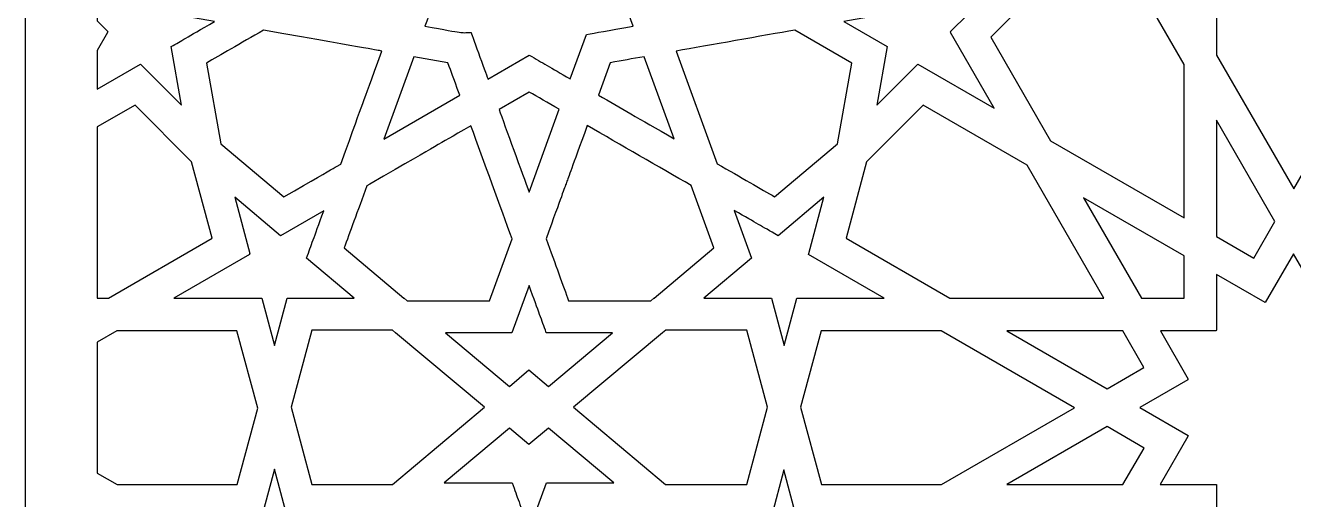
# Model space of a CAD drawing. Header units: millimetres. Extents: x -64 to 64, y -64 to 64.
# Drawn here: x -63.5 to 0, y -4.5 to 19.3 of the extents above; entities that cross this region are included whole.
import ezdxf

# ---------------------------------------------------------------- set-up
doc = ezdxf.new("R2010")
doc.units = ezdxf.units.MM
doc.header["$MEASUREMENT"] = 0
doc.layers.add('layer 1', color=7, linetype='Continuous')

msp = doc.modelspace()

# ---------------------------------------------------------------- linework, layer by layer
at = {"layer": 'layer 1', "color": 250}
for points, knots in [([(-63.5, 63.5), (-63.5, 63.5), (-63.5, -63.5), (-63.5, -63.5), (-63.5, -63.5), (-63.5, -63.5), (63.5, -63.5), (63.5, -63.5), (63.5, -63.5), (63.5, -63.5), (63.5, 63.5), (63.5, 63.5), (63.5, 63.5), (63.5, 63.5), (-63.5, 63.5), (-63.5, 63.5)], [0, 0, 0, 0, 0.2, 0.2, 0.2, 0.2, 0.4, 0.4, 0.4, 0.4, 0.6, 0.6, 0.6, 0.6, 1, 1, 1, 1]), ([(-39.819, 26.4513), (-39.819, 26.4513), (-38.2892, 28.2723), (-38.2892, 28.2723), (-38.2892, 28.2723), (-38.2892, 28.2723), (-38.3052, 28.291), (-36.7628, 26.4516), (-36.7628, 26.4516), (-36.7628, 26.4516), (-34.4229, 26.864), (-34.4229, 26.864), (-34.4229, 26.864), (-34.4229, 26.6594), (-34.4229, 24.9336), (-34.4229, 24.5022), (-34.4229, 24.5022), (-34.4229, 24.5022), (-32.3576, 23.3091), (-32.3576, 23.3091), (-32.3576, 23.3091), (-33.0329, 22.503), (-32.6795, 22.9249), (-33.8902, 21.4806), (-33.8902, 21.4806), (-33.8902, 21.4806), (-33.0786, 19.2472), (-33.0786, 19.2472), (-33.0786, 19.2472), (-34.447, 19.0066), (-34.8967, 18.9265), (-35.421, 18.8334), (-35.421, 18.8334), (-35.421, 18.8334), (-36.2283, 16.613), (-36.2283, 16.613), (-36.2283, 16.613), (-37.2292, 17.1912), (-37.6178, 17.4152), (-38.2783, 17.7962), (-38.2783, 17.7962), (-38.2783, 17.7962), (-40.348, 16.6024), (-40.348, 16.6024), (-40.348, 16.6024), (-40.355, 16.6211), (-41.1277, 18.7501), (-41.1919, 18.9265), (-41.1919, 18.9265), (-41.8275, 18.9265), (-41.3677, 18.8708), (-43.5013, 19.2469), (-43.5013, 19.2469), (-42.9751, 20.6915), (-42.9446, 20.7758), (-42.6884, 21.4806), (-42.6884, 21.4806), (-42.6887, 21.4813), (-44.2141, 23.2996), (-44.2141, 23.2996), (-44.2141, 23.2996), (-44.2141, 23.2996), (-42.158, 24.4881), (-42.158, 24.4881), (-42.158, 24.4881), (-42.158, 24.4881), (-42.158, 26.8651), (-42.158, 26.8651), (-42.158, 26.8651), (-40.6543, 26.5991), (-42.3736, 26.9039), (-39.819, 26.4513)], [0, 0, 0, 0, 0.0526316, 0.0526316, 0.0526316, 0.0526316, 0.1052632, 0.1052632, 0.1052632, 0.1052632, 0.1578947, 0.1578947, 0.1578947, 0.1578947, 0.2105263, 0.2105263, 0.2105263, 0.2105263, 0.2631579, 0.2631579, 0.2631579, 0.2631579, 0.3157895, 0.3157895, 0.3157895, 0.3157895, 0.3684211, 0.3684211, 0.3684211, 0.3684211, 0.4210526, 0.4210526, 0.4210526, 0.4210526, 0.4736842, 0.4736842, 0.4736842, 0.4736842, 0.5263158, 0.5263158, 0.5263158, 0.5263158, 0.5789474, 0.5789474, 0.5789474, 0.5789474, 0.6315789, 0.6315789, 0.6315789, 0.6315789, 0.6842105, 0.6842105, 0.6842105, 0.6842105, 0.7368421, 0.7368421, 0.7368421, 0.7368421, 0.7894737, 0.7894737, 0.7894737, 0.7894737, 0.8421053, 0.8421053, 0.8421053, 0.8421053, 0.8947368, 0.8947368, 0.8947368, 0.8947368, 1, 1, 1, 1]), ([(-0.0152, 11.1065), (-0.0152, 11.1065), (-3.8827, 17.805), (-3.8827, 17.805), (-3.8827, 17.805), (-3.8827, 17.805), (-3.8827, 23.7733), (-3.8827, 23.7733), (-3.8827, 23.7733), (-3.8827, 23.7733), (-0.0265, 24.8059), (-0.0265, 24.8059), (-0.0265, 24.8059), (-0.0265, 24.8059), (3.841, 23.7705), (3.841, 23.7705), (3.841, 23.7705), (3.841, 23.7705), (3.841, 17.7864), (3.841, 17.7864), (3.841, 17.7864), (3.841, 17.7864), (-0.0152, 11.1065), (-0.0152, 11.1065)], [0, 0, 0, 0, 0.1428571, 0.1428571, 0.1428571, 0.1428571, 0.2857143, 0.2857143, 0.2857143, 0.2857143, 0.4285714, 0.4285714, 0.4285714, 0.4285714, 0.5714286, 0.5714286, 0.5714286, 0.5714286, 0.7142857, 0.7142857, 0.7142857, 0.7142857, 1, 1, 1, 1]), ([(-59.9004, 18.0329), (-59.9004, 18.0329), (-59.3809, 18.9325), (-59.3809, 18.9325), (-59.3809, 18.9325), (-59.3809, 18.9325), (-59.3904, 18.9421), (-59.3904, 18.9421), (-59.3904, 18.9421), (-59.3904, 18.9421), (-59.3693, 18.9787), (-59.3693, 18.9787), (-59.3693, 18.9787), (-59.3693, 18.9787), (-59.9004, 19.5093), (-59.9004, 19.5093), (-59.9004, 19.5093), (-59.9004, 19.5093), (-59.9004, 20.392), (-59.9004, 20.392), (-59.9004, 20.392), (-59.9004, 20.392), (-58.7345, 20.0794), (-58.7345, 20.0794), (-58.7345, 20.0794), (-58.7345, 20.0794), (-57.0549, 22.9884), (-57.0549, 22.9884), (-57.0549, 22.9884), (-57.0549, 22.9884), (-56.5127, 19.9178), (-56.5127, 19.9178), (-56.5127, 19.9178), (-56.5127, 19.9178), (-54.031, 19.4804), (-54.031, 19.4804), (-54.031, 19.4804), (-55.5006, 18.632), (-55.6632, 18.5378), (-56.1974, 18.2287), (-56.1974, 18.2287), (-56.1974, 18.2287), (-55.6788, 15.2866), (-55.6788, 15.2866), (-55.6788, 15.2866), (-55.6788, 15.2866), (-57.7336, 17.3426), (-57.7336, 17.3426), (-57.7336, 17.3426), (-57.7336, 17.3426), (-57.734, 17.3426), (-57.734, 17.3426), (-57.734, 17.3426), (-57.734, 17.3426), (-59.9004, 16.092), (-59.9004, 16.092), (-59.9004, 16.092), (-59.9004, 16.092), (-59.9004, 18.0329), (-59.9004, 18.0329)], [0, 0, 0, 0, 0.0625, 0.0625, 0.0625, 0.0625, 0.125, 0.125, 0.125, 0.125, 0.1875, 0.1875, 0.1875, 0.1875, 0.25, 0.25, 0.25, 0.25, 0.3125, 0.3125, 0.3125, 0.3125, 0.375, 0.375, 0.375, 0.375, 0.4375, 0.4375, 0.4375, 0.4375, 0.5, 0.5, 0.5, 0.5, 0.5625, 0.5625, 0.5625, 0.5625, 0.625, 0.625, 0.625, 0.625, 0.6875, 0.6875, 0.6875, 0.6875, 0.75, 0.75, 0.75, 0.75, 0.8125, 0.8125, 0.8125, 0.8125, 0.875, 0.875, 0.875, 0.875, 1, 1, 1, 1]), ([(-17.8336, 20.0822), (-17.8336, 20.0822), (-15.4411, 20.7239), (-15.4411, 20.7239), (-15.4411, 20.7239), (-15.4411, 20.7239), (-17.1873, 18.9787), (-17.1873, 18.9787), (-17.1873, 18.9787), (-17.1873, 18.9787), (-17.1743, 18.9565), (-17.1743, 18.9565), (-17.1743, 18.9565), (-17.1743, 18.9565), (-17.1983, 18.9325), (-17.1983, 18.9325), (-17.1983, 18.9325), (-17.1983, 18.9325), (-15.0093, 15.1412), (-15.0093, 15.1412), (-15.0093, 15.1412), (-15.0093, 15.1412), (-18.8225, 17.3426), (-18.8225, 17.3426), (-18.8225, 17.3426), (-18.8225, 17.3426), (-18.8232, 17.3426), (-18.8232, 17.3426), (-18.8232, 17.3426), (-18.8232, 17.3426), (-20.8781, 15.2866), (-20.8781, 15.2866), (-20.8781, 15.2866), (-20.8781, 15.2866), (-20.3595, 18.2294), (-20.3595, 18.2294), (-20.3595, 18.2294), (-20.3595, 18.2294), (-22.5305, 19.4825), (-22.5305, 19.4825), (-22.5305, 19.4825), (-22.5305, 19.4825), (-20.066, 19.9175), (-20.066, 19.9175), (-20.066, 19.9175), (-20.066, 19.9175), (-19.521, 23.005), (-19.521, 23.005), (-19.521, 23.005), (-19.521, 23.005), (-17.8336, 20.0822), (-17.8336, 20.0822)], [0, 0, 0, 0, 0.0714286, 0.0714286, 0.0714286, 0.0714286, 0.1428571, 0.1428571, 0.1428571, 0.1428571, 0.2142857, 0.2142857, 0.2142857, 0.2142857, 0.2857143, 0.2857143, 0.2857143, 0.2857143, 0.3571429, 0.3571429, 0.3571429, 0.3571429, 0.4285714, 0.4285714, 0.4285714, 0.4285714, 0.5, 0.5, 0.5, 0.5, 0.5714286, 0.5714286, 0.5714286, 0.5714286, 0.6428571, 0.6428571, 0.6428571, 0.6428571, 0.7142857, 0.7142857, 0.7142857, 0.7142857, 0.7857143, 0.7857143, 0.7857143, 0.7857143, 0.8571429, 0.8571429, 0.8571429, 0.8571429, 1, 1, 1, 1]), ([(-12.1818, 13.5089), (-12.1818, 13.5089), (-15.1747, 18.693), (-15.1747, 18.693), (-15.1747, 18.693), (-15.1747, 18.693), (-12.367, 21.4993), (-12.367, 21.4993), (-12.367, 21.4993), (-12.367, 21.4993), (-8.4991, 22.5365), (-8.4991, 22.5365), (-8.4991, 22.5365), (-8.4991, 22.5365), (-5.4938, 17.3306), (-5.4938, 17.3306), (-5.4938, 17.3306), (-5.4938, 17.3306), (-5.4938, 9.6481), (-5.4938, 9.6481), (-5.4938, 9.6481), (-5.4938, 9.6481), (-12.1818, 13.5089), (-12.1818, 13.5089)], [0, 0, 0, 0, 0.1428571, 0.1428571, 0.1428571, 0.1428571, 0.2857143, 0.2857143, 0.2857143, 0.2857143, 0.4285714, 0.4285714, 0.4285714, 0.4285714, 0.5714286, 0.5714286, 0.5714286, 0.5714286, 0.7142857, 0.7142857, 0.7142857, 0.7142857, 1, 1, 1, 1]), ([(-51.5791, 19.0482), (-45.7704, 18.0224), (-46.0386, 18.07), (-45.6577, 18.0026), (-45.6577, 18.0026), (-45.6577, 18.0026), (-45.6577, 18.0023), (-45.6577, 18.0023), (-45.6577, 18.0023), (-45.6577, 18.0023), (-45.6573, 18.0023), (-45.6573, 18.0023), (-45.6573, 18.0023), (-46.8162, 14.8167), (-46.3565, 16.08), (-47.7143, 12.3486), (-47.7143, 12.3486), (-47.9373, 12.2188), (-47.5575, 12.4386), (-50.5597, 10.7061), (-50.5597, 10.7061), (-50.5597, 10.7061), (-53.7132, 13.3509), (-53.7132, 13.3509), (-53.7132, 13.3509), (-53.7132, 13.3509), (-54.4275, 17.4043), (-54.4275, 17.4043), (-54.4275, 17.4043), (-53.7695, 17.7842), (-52.7546, 18.3698), (-51.5791, 19.0482)], [0, 0, 0, 0, 0.1111111, 0.1111111, 0.1111111, 0.1111111, 0.2222222, 0.2222222, 0.2222222, 0.2222222, 0.3333333, 0.3333333, 0.3333333, 0.3333333, 0.4444444, 0.4444444, 0.4444444, 0.4444444, 0.5555556, 0.5555556, 0.5555556, 0.5555556, 0.6666667, 0.6666667, 0.6666667, 0.6666667, 0.7777778, 0.7777778, 0.7777778, 0.7777778, 1, 1, 1, 1]), ([(-22.8434, 13.3509), (-22.8434, 13.3509), (-25.9969, 10.7065), (-25.9969, 10.7065), (-25.9969, 10.7065), (-26.6601, 11.0892), (-27.6846, 11.6805), (-28.8713, 12.3649), (-28.8713, 12.3649), (-28.8713, 12.3649), (-30.9236, 18.0026), (-30.9236, 18.0026), (-30.9236, 18.0026), (-29.3537, 18.2802), (-26.5448, 18.7748), (-24.982, 19.05), (-24.982, 19.05), (-24.982, 19.05), (-24.9816, 19.05), (-24.9816, 19.05), (-24.9816, 19.05), (-24.9816, 19.05), (-22.1294, 17.4039), (-22.1294, 17.4039), (-22.1294, 17.4039), (-22.1294, 17.4039), (-22.8434, 13.3509), (-22.8434, 13.3509)], [0, 0, 0, 0, 0.125, 0.125, 0.125, 0.125, 0.25, 0.25, 0.25, 0.25, 0.375, 0.375, 0.375, 0.375, 0.5, 0.5, 0.5, 0.5, 0.625, 0.625, 0.625, 0.625, 0.75, 0.75, 0.75, 0.75, 1, 1, 1, 1]), ([(-44.0571, 17.7204), (-44.0571, 17.7204), (-42.3467, 17.4188), (-42.3467, 17.4188), (-42.3467, 17.4188), (-42.1499, 16.8758), (-42.1276, 16.8159), (-41.7552, 15.7903), (-41.7552, 15.7903), (-41.7552, 15.7903), (-41.7555, 15.79), (-41.7555, 15.79), (-41.7555, 15.79), (-41.7555, 15.79), (-41.7555, 15.79), (-41.7555, 15.79), (-41.7555, 15.79), (-41.7555, 15.79), (-45.5582, 13.595), (-45.5582, 13.595), (-45.5582, 13.595), (-45.5582, 13.595), (-44.0571, 17.7204), (-44.0571, 17.7204)], [0, 0, 0, 0, 0.1428571, 0.1428571, 0.1428571, 0.1428571, 0.2857143, 0.2857143, 0.2857143, 0.2857143, 0.4285714, 0.4285714, 0.4285714, 0.4285714, 0.5714286, 0.5714286, 0.5714286, 0.5714286, 0.7142857, 0.7142857, 0.7142857, 0.7142857, 1, 1, 1, 1]), ([(-31.0271, 13.6095), (-32.9041, 14.6935), (-33.6487, 15.1236), (-34.8215, 15.8002), (-34.8215, 15.8002), (-34.8215, 15.8002), (-34.2328, 17.4195), (-34.2328, 17.4195), (-34.2328, 17.4195), (-33.5986, 17.5316), (-33.1559, 17.6093), (-32.5236, 17.7204), (-32.5236, 17.7204), (-32.5236, 17.7204), (-32.5234, 17.7197), (-32.5234, 17.7197), (-32.5234, 17.7197), (-32.5234, 17.7197), (-32.5231, 17.7197), (-32.5231, 17.7197), (-32.5231, 17.7197), (-32.5231, 17.7197), (-31.0271, 13.6095), (-31.0271, 13.6095)], [0, 0, 0, 0, 0.1428571, 0.1428571, 0.1428571, 0.1428571, 0.2857143, 0.2857143, 0.2857143, 0.2857143, 0.4285714, 0.4285714, 0.4285714, 0.4285714, 0.5714286, 0.5714286, 0.5714286, 0.5714286, 0.7142857, 0.7142857, 0.7142857, 0.7142857, 1, 1, 1, 1]), ([(-38.2903, 10.9474), (-38.6079, 11.8212), (-39.499, 14.2688), (-39.7926, 15.0756), (-39.7926, 15.0756), (-39.7926, 15.0756), (-38.2783, 15.9491), (-38.2783, 15.9491), (-38.2783, 15.9491), (-37.8531, 15.7039), (-37.3461, 15.4111), (-36.7838, 15.0862), (-36.7838, 15.0862), (-36.7838, 15.0862), (-38.2903, 10.9474), (-38.2903, 10.9474)], [0, 0, 0, 0, 0.2, 0.2, 0.2, 0.2, 0.4, 0.4, 0.4, 0.4, 0.6, 0.6, 0.6, 0.6, 1, 1, 1, 1]), ([(-59.9004, 14.2053), (-59.9004, 14.2053), (-58.0087, 15.2975), (-58.0087, 15.2975), (-58.0087, 15.2975), (-58.0087, 15.2975), (-55.1783, 12.4658), (-55.1783, 12.4658), (-55.1783, 12.4658), (-55.1783, 12.4658), (-54.1503, 8.6321), (-54.1503, 8.6321), (-54.1503, 8.6321), (-54.1503, 8.6321), (-59.336, 5.6384), (-59.336, 5.6384), (-59.336, 5.6384), (-59.336, 5.6384), (-59.9004, 5.6384), (-59.9004, 5.6384), (-59.9004, 5.6384), (-59.9004, 5.6384), (-59.9004, 14.2053), (-59.9004, 14.2053)], [0, 0, 0, 0, 0.1428571, 0.1428571, 0.1428571, 0.1428571, 0.2857143, 0.2857143, 0.2857143, 0.2857143, 0.4285714, 0.4285714, 0.4285714, 0.4285714, 0.5714286, 0.5714286, 0.5714286, 0.5714286, 0.7142857, 0.7142857, 0.7142857, 0.7142857, 1, 1, 1, 1]), ([(-9.5232, 5.6384), (-9.5232, 5.6384), (-17.2205, 5.6384), (-17.2205, 5.6384), (-17.2205, 5.6384), (-17.2205, 5.6384), (-22.4257, 8.6434), (-22.4257, 8.6434), (-22.4257, 8.6434), (-22.4257, 8.6434), (-21.4006, 12.4658), (-21.4006, 12.4658), (-21.4006, 12.4658), (-21.4006, 12.4658), (-18.5702, 15.2975), (-18.5702, 15.2975), (-18.5702, 15.2975), (-18.5702, 15.2975), (-13.3646, 12.2922), (-13.3646, 12.2922), (-13.3646, 12.2922), (-13.3646, 12.2922), (-9.5232, 5.6384), (-9.5232, 5.6384)], [0, 0, 0, 0, 0.1428571, 0.1428571, 0.1428571, 0.1428571, 0.2857143, 0.2857143, 0.2857143, 0.2857143, 0.4285714, 0.4285714, 0.4285714, 0.4285714, 0.5714286, 0.5714286, 0.5714286, 0.5714286, 0.7142857, 0.7142857, 0.7142857, 0.7142857, 1, 1, 1, 1]), ([(-41.1998, 14.2635), (-40.5547, 12.4922), (-39.6999, 10.1431), (-39.1416, 8.6078), (-39.1416, 8.6078), (-39.1416, 8.6078), (-39.1418, 8.6074), (-39.1418, 8.6074), (-39.1418, 8.6074), (-39.1418, 8.6074), (-39.1416, 8.6074), (-39.1416, 8.6074), (-39.1416, 8.6074), (-39.1416, 8.6074), (-40.2705, 5.504), (-40.2705, 5.504), (-40.2705, 5.504), (-40.2705, 5.504), (-44.3841, 5.5023), (-44.3841, 5.5023), (-44.3841, 5.5023), (-44.3841, 5.5023), (-44.5463, 5.6384), (-44.5463, 5.6384), (-44.5463, 5.6384), (-44.5463, 5.6384), (-44.5488, 5.6384), (-44.5488, 5.6384), (-44.5488, 5.6384), (-44.5488, 5.6384), (-47.5405, 8.1492), (-47.5405, 8.1492), (-47.5405, 8.1492), (-47.2801, 8.8664), (-46.8767, 9.9727), (-46.4089, 11.2557), (-46.4089, 11.2557), (-46.4089, 11.2557), (-46.2614, 11.3415), (-46.2614, 11.3415), (-46.2614, 11.3415), (-46.2614, 11.3415), (-46.2614, 11.3415), (-46.2614, 11.3415), (-46.2614, 11.3415), (-42.2985, 13.6296), (-43.2626, 13.0729), (-41.1998, 14.2635)], [0, 0, 0, 0, 0.0769231, 0.0769231, 0.0769231, 0.0769231, 0.1538462, 0.1538462, 0.1538462, 0.1538462, 0.2307692, 0.2307692, 0.2307692, 0.2307692, 0.3076923, 0.3076923, 0.3076923, 0.3076923, 0.3846154, 0.3846154, 0.3846154, 0.3846154, 0.4615385, 0.4615385, 0.4615385, 0.4615385, 0.5384615, 0.5384615, 0.5384615, 0.5384615, 0.6153846, 0.6153846, 0.6153846, 0.6153846, 0.6923077, 0.6923077, 0.6923077, 0.6923077, 0.7692308, 0.7692308, 0.7692308, 0.7692308, 0.8461538, 0.8461538, 0.8461538, 0.8461538, 1, 1, 1, 1]), ([(-30.1756, 11.2702), (-30.1756, 11.2702), (-30.1754, 11.2698), (-30.1754, 11.2698), (-30.1754, 11.2698), (-30.1754, 11.2698), (-30.1753, 11.2698), (-30.1753, 11.2698), (-30.1753, 11.2698), (-30.1753, 11.2698), (-29.0388, 8.1485), (-29.0388, 8.1485), (-29.0388, 8.1485), (-29.0388, 8.1485), (-32.03, 5.6384), (-32.03, 5.6384), (-32.03, 5.6384), (-32.03, 5.6384), (-32.0363, 5.6384), (-32.0363, 5.6384), (-32.0363, 5.6384), (-32.0363, 5.6384), (-32.1986, 5.5023), (-32.1986, 5.5023), (-32.1986, 5.5023), (-32.1986, 5.5023), (-36.3081, 5.504), (-36.3081, 5.504), (-36.3081, 5.504), (-36.5686, 6.2205), (-36.9717, 7.3265), (-37.4392, 8.6078), (-37.4392, 8.6078), (-35.853, 12.966), (-36.9817, 9.8647), (-35.3773, 14.273), (-35.3773, 14.273), (-35.3773, 14.273), (-35.377, 14.2727), (-35.377, 14.2727), (-35.377, 14.2727), (-35.377, 14.2727), (-35.3767, 14.2734), (-35.3767, 14.2734), (-35.3767, 14.2734), (-33.709, 13.311), (-31.8018, 12.2096), (-30.1756, 11.2702)], [0, 0, 0, 0, 0.0769231, 0.0769231, 0.0769231, 0.0769231, 0.1538462, 0.1538462, 0.1538462, 0.1538462, 0.2307692, 0.2307692, 0.2307692, 0.2307692, 0.3076923, 0.3076923, 0.3076923, 0.3076923, 0.3846154, 0.3846154, 0.3846154, 0.3846154, 0.4615385, 0.4615385, 0.4615385, 0.4615385, 0.5384615, 0.5384615, 0.5384615, 0.5384615, 0.6153846, 0.6153846, 0.6153846, 0.6153846, 0.6923077, 0.6923077, 0.6923077, 0.6923077, 0.7692308, 0.7692308, 0.7692308, 0.7692308, 0.8461538, 0.8461538, 0.8461538, 0.8461538, 1, 1, 1, 1]), ([(-0.9578, 9.4735), (-0.9578, 9.4735), (-2.0161, 7.6408), (-2.0161, 7.6408), (-2.0161, 7.6408), (-2.0161, 7.6408), (-3.8827, 8.7182), (-3.8827, 8.7182), (-3.8827, 8.7182), (-3.8827, 8.7182), (-3.8827, 14.5397), (-3.8827, 14.5397), (-3.8827, 14.5397), (-3.8827, 14.5397), (-0.9578, 9.4735), (-0.9578, 9.4735)], [0, 0, 0, 0, 0.2, 0.2, 0.2, 0.2, 0.4, 0.4, 0.4, 0.4, 0.6, 0.6, 0.6, 0.6, 1, 1, 1, 1]), ([(-52.2868, 7.8602), (-52.2868, 7.8602), (-52.2661, 7.8722), (-52.2661, 7.8722), (-52.2661, 7.8722), (-52.2661, 7.8722), (-53.0197, 10.6814), (-53.0197, 10.6814), (-53.0197, 10.6814), (-53.0197, 10.6814), (-50.73, 8.7609), (-50.73, 8.7609), (-50.73, 8.7609), (-50.73, 8.7609), (-48.5659, 10.0097), (-48.5659, 10.0097), (-48.5659, 10.0097), (-49.0936, 8.5612), (-49.1695, 8.3499), (-49.4254, 7.6426), (-49.4254, 7.6426), (-49.4254, 7.6426), (-47.0376, 5.6384), (-47.0376, 5.6384), (-47.0376, 5.6384), (-47.0376, 5.6384), (-50.3968, 5.6384), (-50.3968, 5.6384), (-50.3968, 5.6384), (-50.3968, 5.6384), (-51.0326, 3.2639), (-51.0326, 3.2639), (-51.0326, 3.2639), (-51.0326, 3.2639), (-51.6683, 5.6384), (-51.6683, 5.6384), (-51.6683, 5.6384), (-52.1929, 5.6384), (-55.5093, 5.6384), (-56.0674, 5.6384), (-56.0674, 5.6384), (-56.0674, 5.6384), (-52.2777, 7.8264), (-52.2777, 7.8264), (-52.2777, 7.8264), (-52.2777, 7.8264), (-52.2868, 7.8602), (-52.2868, 7.8602)], [0, 0, 0, 0, 0.0769231, 0.0769231, 0.0769231, 0.0769231, 0.1538462, 0.1538462, 0.1538462, 0.1538462, 0.2307692, 0.2307692, 0.2307692, 0.2307692, 0.3076923, 0.3076923, 0.3076923, 0.3076923, 0.3846154, 0.3846154, 0.3846154, 0.3846154, 0.4615385, 0.4615385, 0.4615385, 0.4615385, 0.5384615, 0.5384615, 0.5384615, 0.5384615, 0.6153846, 0.6153846, 0.6153846, 0.6153846, 0.6923077, 0.6923077, 0.6923077, 0.6923077, 0.7692308, 0.7692308, 0.7692308, 0.7692308, 0.8461538, 0.8461538, 0.8461538, 0.8461538, 1, 1, 1, 1]), ([(-28.0201, 10.027), (-26.8213, 9.3352), (-26.7197, 9.2763), (-25.8269, 8.7609), (-25.8269, 8.7609), (-25.8269, 8.7609), (-23.537, 10.6814), (-23.537, 10.6814), (-23.537, 10.6814), (-23.537, 10.6814), (-24.2905, 7.8722), (-24.2905, 7.8722), (-24.2905, 7.8722), (-24.2905, 7.8722), (-24.2891, 7.8715), (-24.2891, 7.8715), (-24.2891, 7.8715), (-24.2891, 7.8715), (-24.3014, 7.8264), (-24.3014, 7.8264), (-24.3014, 7.8264), (-24.3014, 7.8264), (-20.5112, 5.6384), (-20.5112, 5.6384), (-20.5112, 5.6384), (-21.0612, 5.6384), (-24.3473, 5.6384), (-24.8885, 5.6384), (-24.8885, 5.6384), (-24.8885, 5.6384), (-25.5242, 3.2643), (-25.5242, 3.2643), (-25.5242, 3.2643), (-25.5242, 3.2643), (-26.1599, 5.6384), (-26.1599, 5.6384), (-26.1599, 5.6384), (-26.1599, 5.6384), (-29.5413, 5.6384), (-29.5413, 5.6384), (-29.5413, 5.6384), (-29.5413, 5.6384), (-27.1522, 7.6433), (-27.1522, 7.6433), (-27.1522, 7.6433), (-27.1522, 7.6433), (-28.0201, 10.027), (-28.0201, 10.027)], [0, 0, 0, 0, 0.0769231, 0.0769231, 0.0769231, 0.0769231, 0.1538462, 0.1538462, 0.1538462, 0.1538462, 0.2307692, 0.2307692, 0.2307692, 0.2307692, 0.3076923, 0.3076923, 0.3076923, 0.3076923, 0.3846154, 0.3846154, 0.3846154, 0.3846154, 0.4615385, 0.4615385, 0.4615385, 0.4615385, 0.5384615, 0.5384615, 0.5384615, 0.5384615, 0.6153846, 0.6153846, 0.6153846, 0.6153846, 0.6923077, 0.6923077, 0.6923077, 0.6923077, 0.7692308, 0.7692308, 0.7692308, 0.7692308, 0.8461538, 0.8461538, 0.8461538, 0.8461538, 1, 1, 1, 1]), ([(-7.638, 5.6384), (-7.638, 5.6384), (-10.5371, 10.6599), (-10.5371, 10.6599), (-10.5371, 10.6599), (-10.5371, 10.6599), (-5.4938, 7.7484), (-5.4938, 7.7484), (-5.4938, 7.7484), (-5.4938, 7.7484), (-5.4938, 5.6384), (-5.4938, 5.6384), (-5.4938, 5.6384), (-5.7545, 5.6384), (-7.3766, 5.6384), (-7.638, 5.6384)], [0, 0, 0, 0, 0.2, 0.2, 0.2, 0.2, 0.4, 0.4, 0.4, 0.4, 0.6, 0.6, 0.6, 0.6, 1, 1, 1, 1]), ([(1.3998, -5.1139), (1.3797, -5.1474), (1.591, -4.783), (-0.0152, -7.5636), (-0.0152, -7.5636), (-0.0152, -7.5636), (-1.4298, -5.1139), (-1.4298, -5.1139), (-1.4298, -5.1139), (-1.4298, -5.1139), (-1.4302, -5.1142), (-1.4302, -5.1142), (-1.4302, -5.1142), (-1.4302, -5.1142), (-1.4302, -5.1139), (-1.4302, -5.1139), (-1.4302, -5.1139), (-1.4302, -5.1139), (-3.8827, -6.5285), (-3.8827, -6.5285), (-3.8827, -6.5285), (-3.8827, -6.5285), (-3.8827, -3.6968), (-3.8827, -3.6968), (-3.8827, -3.6968), (-4.2365, -3.6968), (-6.3514, -3.6968), (-6.6996, -3.6968), (-6.6996, -3.6968), (-6.6996, -3.6968), (-5.3111, -1.2898), (-5.3111, -1.2898), (-5.3111, -1.2898), (-5.3111, -1.2898), (-5.3224, -1.2831), (-5.3224, -1.2831), (-5.3224, -1.2831), (-5.3224, -1.2831), (-5.2998, -1.2439), (-5.2998, -1.2439), (-5.2998, -1.2439), (-5.2998, -1.2439), (-7.7163, 0.1513), (-7.7163, 0.1513), (-7.7163, 0.1513), (-7.7163, 0.1513), (-5.3111, 1.5399), (-5.3111, 1.5399), (-5.3111, 1.5399), (-5.3111, 1.5399), (-5.328, 1.5695), (-5.328, 1.5695), (-5.328, 1.5695), (-5.328, 1.5695), (-5.2998, 1.5857), (-5.2998, 1.5857), (-5.2998, 1.5857), (-5.2998, 1.5857), (-6.6883, 3.9927), (-6.6883, 3.9927), (-6.6883, 3.9927), (-6.6883, 3.9927), (-3.894, 3.9927), (-3.894, 3.9927), (-3.894, 3.9927), (-3.894, 3.9927), (-3.894, 4.0386), (-3.894, 4.0386), (-3.894, 4.0386), (-3.8894, 4.0386), (-3.8869, 4.0386), (-3.8827, 4.0386), (-3.8827, 4.0386), (-3.8827, 4.0386), (-3.8827, 6.8185), (-3.8827, 6.8185), (-3.8827, 6.8185), (-3.8827, 6.8185), (-1.4411, 5.4098), (-1.4411, 5.4098), (-1.4411, 5.4098), (-1.4411, 5.4098), (-0.0265, 7.8602), (-0.0265, 7.8602), (-0.0265, 7.8602), (-0.0265, 7.8602), (1.3885, 5.4098), (1.3885, 5.4098), (1.3885, 5.4098), (1.3885, 5.4098), (3.841, 6.8248), (3.841, 6.8248), (3.841, 6.8248), (3.841, 6.8248), (3.841, 3.9927), (3.841, 3.9927), (3.841, 3.9927), (3.841, 3.9927), (6.658, 3.9927), (6.658, 3.9927), (6.658, 3.9927), (6.658, 3.9927), (5.2694, 1.5857), (5.2694, 1.5857), (5.2694, 1.5857), (5.2694, 1.5857), (5.2807, 1.579), (5.2807, 1.579), (5.2807, 1.579), (5.2807, 1.579), (5.2585, 1.5399), (5.2585, 1.5399), (5.2585, 1.5399), (5.2585, 1.5399), (7.6747, 0.145), (7.6747, 0.145), (7.6747, 0.145), (7.6747, 0.145), (5.2694, -1.2439), (5.2694, -1.2439), (5.2694, -1.2439), (5.2694, -1.2439), (5.2864, -1.2735), (5.2864, -1.2735), (5.2864, -1.2735), (5.2864, -1.2735), (5.2585, -1.2898), (5.2585, -1.2898), (5.2585, -1.2898), (5.2585, -1.2898), (6.647, -3.6968), (6.647, -3.6968), (6.647, -3.6968), (6.301, -3.6968), (4.1998, -3.6968), (3.852, -3.6968), (3.852, -3.6968), (3.852, -3.6968), (3.852, -3.7423), (3.852, -3.7423), (3.852, -3.7423), (3.852, -3.7423), (3.841, -3.7423), (3.841, -3.7423), (3.841, -3.7423), (3.841, -3.7423), (3.841, -6.5225), (3.841, -6.5225), (3.841, -6.5225), (3.841, -6.5225), (1.3998, -5.1139), (1.3998, -5.1139)], [0, 0, 0, 0, 0.025641, 0.025641, 0.025641, 0.025641, 0.0512821, 0.0512821, 0.0512821, 0.0512821, 0.0769231, 0.0769231, 0.0769231, 0.0769231, 0.1025641, 0.1025641, 0.1025641, 0.1025641, 0.1282051, 0.1282051, 0.1282051, 0.1282051, 0.1538462, 0.1538462, 0.1538462, 0.1538462, 0.1794872, 0.1794872, 0.1794872, 0.1794872, 0.2051282, 0.2051282, 0.2051282, 0.2051282, 0.2307692, 0.2307692, 0.2307692, 0.2307692, 0.2564103, 0.2564103, 0.2564103, 0.2564103, 0.2820513, 0.2820513, 0.2820513, 0.2820513, 0.3076923, 0.3076923, 0.3076923, 0.3076923, 0.3333333, 0.3333333, 0.3333333, 0.3333333, 0.3589744, 0.3589744, 0.3589744, 0.3589744, 0.3846154, 0.3846154, 0.3846154, 0.3846154, 0.4102564, 0.4102564, 0.4102564, 0.4102564, 0.4358974, 0.4358974, 0.4358974, 0.4358974, 0.4615385, 0.4615385, 0.4615385, 0.4615385, 0.4871795, 0.4871795, 0.4871795, 0.4871795, 0.5128205, 0.5128205, 0.5128205, 0.5128205, 0.5384615, 0.5384615, 0.5384615, 0.5384615, 0.5641026, 0.5641026, 0.5641026, 0.5641026, 0.5897436, 0.5897436, 0.5897436, 0.5897436, 0.6153846, 0.6153846, 0.6153846, 0.6153846, 0.6410256, 0.6410256, 0.6410256, 0.6410256, 0.6666667, 0.6666667, 0.6666667, 0.6666667, 0.6923077, 0.6923077, 0.6923077, 0.6923077, 0.7179487, 0.7179487, 0.7179487, 0.7179487, 0.7435897, 0.7435897, 0.7435897, 0.7435897, 0.7692308, 0.7692308, 0.7692308, 0.7692308, 0.7948718, 0.7948718, 0.7948718, 0.7948718, 0.8205128, 0.8205128, 0.8205128, 0.8205128, 0.8461538, 0.8461538, 0.8461538, 0.8461538, 0.8717949, 0.8717949, 0.8717949, 0.8717949, 0.8974359, 0.8974359, 0.8974359, 0.8974359, 0.9230769, 0.9230769, 0.9230769, 0.9230769, 0.9487179, 0.9487179, 0.9487179, 0.9487179, 1, 1, 1, 1]), ([(-38.2896, 6.2703), (-37.7731, 4.8528), (-37.6771, 4.5872), (-37.4294, 3.9045), (-37.4294, 3.9045), (-37.4294, 3.9045), (-34.1045, 3.9031), (-34.1045, 3.9031), (-34.1045, 3.9031), (-34.1045, 3.9031), (-37.3082, 1.2153), (-37.3082, 1.2153), (-37.3082, 1.2153), (-37.3082, 1.2153), (-38.2922, 2.0415), (-38.2922, 2.0415), (-38.2922, 2.0415), (-38.2922, 2.0415), (-39.2764, 1.2153), (-39.2764, 1.2153), (-39.2764, 1.2153), (-39.2764, 1.2153), (-42.479, 3.9031), (-42.479, 3.9031), (-42.479, 3.9031), (-42.479, 3.9031), (-39.1499, 3.9045), (-39.1499, 3.9045), (-39.1499, 3.9045), (-39.1499, 3.9045), (-38.2896, 6.2703), (-38.2896, 6.2703)], [0, 0, 0, 0, 0.1111111, 0.1111111, 0.1111111, 0.1111111, 0.2222222, 0.2222222, 0.2222222, 0.2222222, 0.3333333, 0.3333333, 0.3333333, 0.3333333, 0.4444444, 0.4444444, 0.4444444, 0.4444444, 0.5555556, 0.5555556, 0.5555556, 0.5555556, 0.6666667, 0.6666667, 0.6666667, 0.6666667, 0.7777778, 0.7777778, 0.7777778, 0.7777778, 1, 1, 1, 1]), ([(-59.9004, 3.4258), (-59.9004, 3.4258), (-58.9182, 3.9927), (-58.9182, 3.9927), (-58.9182, 3.9927), (-58.9182, 3.9927), (-52.9073, 3.9927), (-52.9073, 3.9927), (-52.9073, 3.9927), (-52.9073, 3.9927), (-51.8723, 0.1277), (-51.8723, 0.1277), (-51.8723, 0.1277), (-51.8723, 0.1277), (-52.8964, -3.6968), (-52.8964, -3.6968), (-52.8964, -3.6968), (-52.8964, -3.6968), (-58.907, -3.6968), (-58.907, -3.6968), (-58.907, -3.6968), (-58.907, -3.6968), (-59.9004, -3.1231), (-59.9004, -3.1231), (-59.9004, -3.1231), (-59.9004, -3.1231), (-59.9004, 3.4258), (-59.9004, 3.4258)], [0, 0, 0, 0, 0.125, 0.125, 0.125, 0.125, 0.25, 0.25, 0.25, 0.25, 0.375, 0.375, 0.375, 0.375, 0.5, 0.5, 0.5, 0.5, 0.625, 0.625, 0.625, 0.625, 0.75, 0.75, 0.75, 0.75, 1, 1, 1, 1]), ([(-50.2044, 0.1715), (-50.2044, 0.1715), (-49.1688, 4.0386), (-49.1688, 4.0386), (-49.1688, 4.0386), (-49.1688, 4.0386), (-45.1313, 4.0386), (-45.1313, 4.0386), (-45.1313, 4.0386), (-45.1313, 4.0386), (-44.9685, 3.9021), (-44.9685, 3.9021), (-44.9685, 3.9021), (-44.9685, 3.9021), (-44.9661, 3.9021), (-44.9661, 3.9021), (-44.9661, 3.9021), (-44.9661, 3.9021), (-40.5205, 0.1707), (-40.5205, 0.1707), (-40.5205, 0.1707), (-40.5205, 0.1707), (-45.1287, -3.6968), (-45.1287, -3.6968), (-45.1287, -3.6968), (-45.1287, -3.6968), (-49.1691, -3.6968), (-49.1691, -3.6968), (-49.1691, -3.6968), (-49.1691, -3.6968), (-50.2044, 0.17), (-50.2044, 0.17), (-50.2044, 0.17), (-50.2044, 0.17), (-50.2043, 0.1707), (-50.2043, 0.1707), (-50.2043, 0.1707), (-50.2043, 0.1707), (-50.2044, 0.1715), (-50.2044, 0.1715)], [0, 0, 0, 0, 0.0909091, 0.0909091, 0.0909091, 0.0909091, 0.1818182, 0.1818182, 0.1818182, 0.1818182, 0.2727273, 0.2727273, 0.2727273, 0.2727273, 0.3636364, 0.3636364, 0.3636364, 0.3636364, 0.4545455, 0.4545455, 0.4545455, 0.4545455, 0.5454545, 0.5454545, 0.5454545, 0.5454545, 0.6363636, 0.6363636, 0.6363636, 0.6363636, 0.7272727, 0.7272727, 0.7272727, 0.7272727, 0.8181818, 0.8181818, 0.8181818, 0.8181818, 1, 1, 1, 1]), ([(-27.3875, 4.0386), (-27.3875, 4.0386), (-26.3521, 0.1718), (-26.3521, 0.1718), (-26.3521, 0.1718), (-26.3521, 0.1718), (-26.3525, 0.1707), (-26.3525, 0.1707), (-26.3525, 0.1707), (-26.3525, 0.1707), (-26.3521, 0.1697), (-26.3521, 0.1697), (-26.3521, 0.1697), (-26.3521, 0.1697), (-27.3875, -3.6968), (-27.3875, -3.6968), (-27.3875, -3.6968), (-27.3875, -3.6968), (-31.454, -3.6968), (-31.454, -3.6968), (-31.454, -3.6968), (-31.454, -3.6968), (-36.0638, 0.1707), (-36.0638, 0.1707), (-36.0638, 0.1707), (-36.0638, 0.1707), (-31.6168, 3.9021), (-31.6168, 3.9021), (-31.6168, 3.9021), (-31.6168, 3.9021), (-31.6103, 3.9021), (-31.6103, 3.9021), (-31.6103, 3.9021), (-31.6103, 3.9021), (-31.4475, 4.0386), (-31.4475, 4.0386), (-31.4475, 4.0386), (-31.4475, 4.0386), (-27.3875, 4.0386), (-27.3875, 4.0386)], [0, 0, 0, 0, 0.0909091, 0.0909091, 0.0909091, 0.0909091, 0.1818182, 0.1818182, 0.1818182, 0.1818182, 0.2727273, 0.2727273, 0.2727273, 0.2727273, 0.3636364, 0.3636364, 0.3636364, 0.3636364, 0.4545455, 0.4545455, 0.4545455, 0.4545455, 0.5454545, 0.5454545, 0.5454545, 0.5454545, 0.6363636, 0.6363636, 0.6363636, 0.6363636, 0.7272727, 0.7272727, 0.7272727, 0.7272727, 0.8181818, 0.8181818, 0.8181818, 0.8181818, 1, 1, 1, 1]), ([(-23.6601, -3.6968), (-23.6601, -3.6968), (-24.6955, 0.1693), (-24.6955, 0.1693), (-24.6955, 0.1693), (-24.6955, 0.1693), (-23.6714, 3.9927), (-23.6714, 3.9927), (-23.6714, 3.9927), (-23.6714, 3.9927), (-17.6604, 3.9927), (-17.6604, 3.9927), (-17.6604, 3.9927), (-17.6604, 3.9927), (-10.9954, 0.145), (-10.9954, 0.145), (-10.9954, 0.145), (-10.9954, 0.145), (-17.6498, -3.6968), (-17.6498, -3.6968), (-17.6498, -3.6968), (-17.6498, -3.6968), (-23.6601, -3.6968), (-23.6601, -3.6968)], [0, 0, 0, 0, 0.1428571, 0.1428571, 0.1428571, 0.1428571, 0.2857143, 0.2857143, 0.2857143, 0.2857143, 0.4285714, 0.4285714, 0.4285714, 0.4285714, 0.5714286, 0.5714286, 0.5714286, 0.5714286, 0.7142857, 0.7142857, 0.7142857, 0.7142857, 1, 1, 1, 1]), ([(-14.3697, 3.9927), (-14.3697, 3.9927), (-8.5732, 3.9927), (-8.5732, 3.9927), (-8.5732, 3.9927), (-8.5732, 3.9927), (-7.5131, 2.1555), (-7.5131, 2.1555), (-7.5131, 2.1555), (-7.5131, 2.1555), (-9.35, 1.0947), (-9.35, 1.0947), (-9.35, 1.0947), (-9.35, 1.0947), (-14.3697, 3.9927), (-14.3697, 3.9927)], [0, 0, 0, 0, 0.2, 0.2, 0.2, 0.2, 0.4, 0.4, 0.4, 0.4, 0.6, 0.6, 0.6, 0.6, 1, 1, 1, 1]), ([(-39.2763, -0.8735), (-39.2763, -0.8735), (-38.2922, -1.6993), (-38.2922, -1.6993), (-38.2922, -1.6993), (-38.2922, -1.6993), (-37.3083, -0.8735), (-37.3083, -0.8735), (-37.3083, -0.8735), (-37.3083, -0.8735), (-34.0464, -3.61), (-34.0464, -3.61), (-34.0464, -3.61), (-34.0464, -3.61), (-37.4177, -3.6114), (-37.4177, -3.6114), (-37.4177, -3.6114), (-37.4177, -3.6114), (-38.2783, -5.9771), (-38.2783, -5.9771), (-38.2783, -5.9771), (-38.7769, -4.6083), (-38.8622, -4.3727), (-39.1382, -3.6114), (-39.1382, -3.6114), (-39.1382, -3.6114), (-42.5371, -3.61), (-42.5371, -3.61), (-42.5371, -3.61), (-42.5371, -3.61), (-39.2763, -0.8735), (-39.2763, -0.8735)], [0, 0, 0, 0, 0.1111111, 0.1111111, 0.1111111, 0.1111111, 0.2222222, 0.2222222, 0.2222222, 0.2222222, 0.3333333, 0.3333333, 0.3333333, 0.3333333, 0.4444444, 0.4444444, 0.4444444, 0.4444444, 0.5555556, 0.5555556, 0.5555556, 0.5555556, 0.6666667, 0.6666667, 0.6666667, 0.6666667, 0.7777778, 0.7777778, 0.7777778, 0.7777778, 1, 1, 1, 1]), ([(-9.3613, -0.7987), (-9.3613, -0.7987), (-7.5078, -1.8687), (-7.5078, -1.8687), (-7.5078, -1.8687), (-7.5078, -1.8687), (-8.5626, -3.6968), (-8.5626, -3.6968), (-8.5626, -3.6968), (-8.5626, -3.6968), (-14.3813, -3.6968), (-14.3813, -3.6968), (-14.3813, -3.6968), (-14.3813, -3.6968), (-9.3613, -0.7987), (-9.3613, -0.7987)], [0, 0, 0, 0, 0.2, 0.2, 0.2, 0.2, 0.4, 0.4, 0.4, 0.4, 0.6, 0.6, 0.6, 0.6, 1, 1, 1, 1]), ([(-51.0321, -2.9238), (-51.0321, -2.9238), (-50.3966, -5.2966), (-50.3966, -5.2966), (-50.3966, -5.2966), (-50.3966, -5.2966), (-46.9681, -5.2966), (-46.9681, -5.2966), (-46.9681, -5.2966), (-46.9681, -5.2966), (-49.4153, -7.3501), (-49.4153, -7.3501), (-49.4153, -7.3501), (-49.4153, -7.3501), (-48.5474, -9.7342), (-48.5474, -9.7342), (-48.5474, -9.7342), (-49.7804, -9.0226), (-49.8395, -8.9881), (-50.7407, -8.4681), (-50.7407, -8.4681), (-50.7407, -8.4681), (-53.0323, -10.3897), (-53.0323, -10.3897), (-53.0323, -10.3897), (-52.1457, -7.0841), (-52.2953, -7.639), (-52.2661, -7.5304), (-52.2661, -7.5304), (-52.2661, -7.5304), (-56.0567, -5.3421), (-56.0567, -5.3421), (-56.0567, -5.3421), (-56.0567, -5.3421), (-51.6797, -5.3421), (-51.6797, -5.3421), (-51.6797, -5.3421), (-51.6797, -5.3421), (-51.0321, -2.9238), (-51.0321, -2.9238)], [0, 0, 0, 0, 0.0909091, 0.0909091, 0.0909091, 0.0909091, 0.1818182, 0.1818182, 0.1818182, 0.1818182, 0.2727273, 0.2727273, 0.2727273, 0.2727273, 0.3636364, 0.3636364, 0.3636364, 0.3636364, 0.4545455, 0.4545455, 0.4545455, 0.4545455, 0.5454545, 0.5454545, 0.5454545, 0.5454545, 0.6363636, 0.6363636, 0.6363636, 0.6363636, 0.7272727, 0.7272727, 0.7272727, 0.7272727, 0.8181818, 0.8181818, 0.8181818, 0.8181818, 1, 1, 1, 1]), ([(-23.5465, -10.3893), (-23.5465, -10.3893), (-25.8378, -8.4681), (-25.8378, -8.4681), (-25.8378, -8.4681), (-25.8378, -8.4681), (-28.0017, -9.7169), (-28.0017, -9.7169), (-28.0017, -9.7169), (-27.4803, -8.2846), (-27.3943, -8.0462), (-27.1424, -7.3494), (-27.1424, -7.3494), (-27.1424, -7.3494), (-29.5885, -5.2966), (-29.5885, -5.2966), (-29.5885, -5.2966), (-29.5885, -5.2966), (-26.1599, -5.2966), (-26.1599, -5.2966), (-26.1599, -5.2966), (-26.1599, -5.2966), (-25.5355, -2.9651), (-25.5355, -2.9651), (-25.5355, -2.9651), (-25.5355, -2.9651), (-24.8991, -5.3421), (-24.8991, -5.3421), (-24.8991, -5.3421), (-24.8991, -5.3421), (-20.4999, -5.3421), (-20.4999, -5.3421), (-20.4999, -5.3421), (-20.4999, -5.3421), (-24.2905, -7.5304), (-24.2905, -7.5304), (-24.2905, -7.5304), (-24.2905, -7.5304), (-24.0774, -8.3919), (-23.5465, -10.3893)], [0, 0, 0, 0, 0.0909091, 0.0909091, 0.0909091, 0.0909091, 0.1818182, 0.1818182, 0.1818182, 0.1818182, 0.2727273, 0.2727273, 0.2727273, 0.2727273, 0.3636364, 0.3636364, 0.3636364, 0.3636364, 0.4545455, 0.4545455, 0.4545455, 0.4545455, 0.5454545, 0.5454545, 0.5454545, 0.5454545, 0.6363636, 0.6363636, 0.6363636, 0.6363636, 0.7272727, 0.7272727, 0.7272727, 0.7272727, 0.8181818, 0.8181818, 0.8181818, 0.8181818, 1, 1, 1, 1])]:
    msp.add_open_spline(points, degree=3, knots=knots, dxfattribs=at)

doc.saveas('drawing.dxf')
